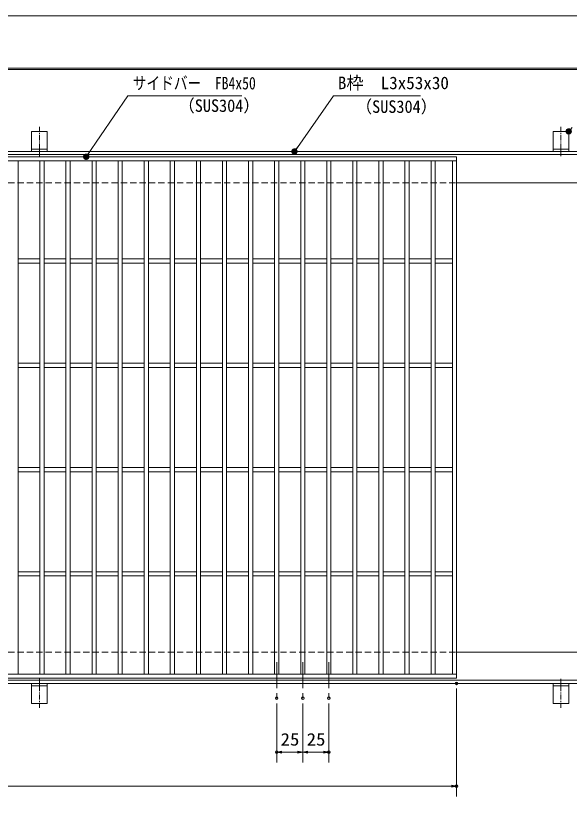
# Model space of a CAD drawing. Units: millimetres, scale not verified. Extents: x -1050 to 1050, y -742 to 742.
# Drawn here: x -218 to 312, y -21 to 742 of the extents above; entities that cross this region are included whole.
import ezdxf
from ezdxf.enums import TextEntityAlignment as Align

# ---------------------------------------------------------------- set-up
doc = ezdxf.new("R2010")
doc.units = ezdxf.units.MM
doc.header["$LTSCALE"] = 5
doc.header["$PDMODE"] = 32
doc.header["$PDSIZE"] = 2.5
doc.linetypes.add('CHAIN1', pattern=[8, 5, -1, 1, -1])
doc.linetypes.add('DASHED1', pattern=[1.8, 1.2, -0.6])
for name, color, linetype, lineweight in [('0-0_7-図\u3000枠', 4, 'Continuous', 9), ('0-1_寸法注釈', 2, 'Continuous', 9), ('0-2_0', 2, 'Continuous', 9), ('0-3_DEFPOINTS', 134, 'Continuous', 9), ('0-4_アンカー', 7, 'Continuous', 9), ('0-5_枠', 7, 'Continuous', 9), ('0-8_蓋', 5, 'Continuous', 9), ('0-9_中心線', 6, 'CHAIN1', 9), ('0-A_溝開口', 4, 'DASHED1', 9)]:
    doc.layers.add(name, color=color, linetype=linetype, lineweight=lineweight)
doc.styles.add('ＭＳ ゴシック', font='')
doc.styles.get('ＭＳ ゴシック').set_extended_font_data('MS Gothic')

# ---------------------------------------------------------------- blocks, each defined once
blk = doc.blocks.new('_OPEN')
at = {"layer": '0-2_0'}
blk.add_line((0, 0), (-5, 0), dxfattribs=at)
blk.add_lwpolyline([(-5, 0.833), (0, 0), (-5, -0.833)], dxfattribs=at)
blk = doc.blocks.new('A$C5D7C781A')
at = {"layer": '0-4_アンカー'}
for p, q in [((0, 118.78), (0, 22.26)), ((0, 118.78), (75, 118.78)), ((75, 118.78), (75, 22.26)), ((75, 33.76), (0, 33.76)), ((0, 22.26), (75, 22.26))]:
    blk.add_line(p, q, dxfattribs=at)
at = {"layer": '0-4_アンカー', "color": 6, "linetype": 'CHAIN1'}
blk.add_line((37.5, 140.11), (37.5, 0), dxfattribs=at)
blk = doc.blocks.new('_Dot')
at = {"layer": '0-2_0'}
for p, q in [((-2.5, 0), (-5, 0)), ((2.445, 0.5), (-2.445, 0.5)), ((1.997, 1.5), (-1.997, 1.5)), ((2.289, -0.995), (-2.289, -0.995)), ((1.499, -1.995), (-1.499, -1.995))]:
    blk.add_line(p, q, dxfattribs=at)
for points in [[(2.5, 0), (2.48, 0.313), (2.421, 0.622), (2.324, 0.92), (2.191, 1.204), (2.023, 1.469), (1.822, 1.711), (1.594, 1.926), (1.34, 2.111), (1.064, 2.262), (0.773, 2.378), (0.468, 2.456), (0.157, 2.495), (-0.157, 2.495), (-0.468, 2.456), (-0.773, 2.378), (-1.064, 2.262), (-1.34, 2.111), (-1.594, 1.926), (-1.822, 1.711), (-2.023, 1.469), (-2.191, 1.204), (-2.324, 0.92), (-2.421, 0.622), (-2.48, 0.313), (-2.5, 0), (0, 0)], [(-2.5, 0), (-2.48, -0.313), (-2.421, -0.622), (-2.324, -0.92), (-2.191, -1.204), (-2.023, -1.469), (-1.822, -1.711), (-1.594, -1.926), (-1.34, -2.111), (-1.064, -2.262), (-0.773, -2.378), (-0.468, -2.456), (-0.157, -2.495), (0.157, -2.495), (0.468, -2.456), (0.773, -2.378), (1.064, -2.262), (1.34, -2.111), (1.594, -1.926), (1.822, -1.711), (2.023, -1.469), (2.191, -1.204), (2.324, -0.92), (2.421, -0.622), (2.48, -0.313), (2.5, 0), (0, 0)]]:
    blk.add_lwpolyline(points, close=True, dxfattribs=at)

msp = doc.modelspace()

# ---------------------------------------------------------------- linework, layer by layer
at = {"layer": '0-0_7-図\u3000枠'}
msp.add_line((-973.75, 691.25), (998.75, 691.25), dxfattribs=at)
msp.add_lwpolyline([(-975, 692.5), (1000, 692.5), (1000, -692.5)], dxfattribs=at)
at = {"layer": '0-1_寸法注釈'}
for p, q in [((204.55, 97.475), (204.55, -6.047)), ((32.05, 83.328), (32.05, 26.522)), ((57.05, 83.328), (57.05, 26.522)), ((57.05, 83.328), (57.05, 26.522)), ((82.05, 83.328), (82.05, 26.522)), ((52.05, 36.522), (37.05, 36.522)), ((62.05, 36.522), (77.05, 36.522)), ((-785.45, 3.953), (199.55, 3.953))]:
    msp.add_line(p, q, dxfattribs=at)
for points in [[(-1.475, 665.749), (-110.699, 665.749), (-149.985, 608.294)], [(169.797, 665.968), (86.447, 665.968), (49.664, 613.288)]]:
    msp.add_lwpolyline(points, dxfattribs=at)
at = {"layer": '0-3_DEFPOINTS'}
msp.add_lwpolyline([(-1050, -742.5), (-1050, 742.5), (1050, 742.5), (1050, -742.5)], close=True, dxfattribs=at)
for p in [(204.55, 102.475), (32.05, 88.328), (57.05, 88.328), (82.05, 88.328), (32.05, 36.522), (82.05, 36.522), (204.55, 3.953)]:
    msp.add_point(p, dxfattribs=at)
at = {"layer": '0-5_枠'}
for p, q in [((-795.45, 612.475), (409.55, 612.475)), ((-792.45, 609.475), (407.714, 609.475)), ((204.55, 582.475), (409.55, 582.475)), ((204.55, 132.475), (409.55, 132.475)), ((-795.45, 102.475), (409.55, 102.475)), ((-792.45, 105.475), (411.386, 105.475))]:
    msp.add_line(p, q, dxfattribs=at)
at = {"layer": '0-8_蓋'}
for p, q in [((204.55, 607.475), (-790.45, 607.475)), ((204.55, 603.475), (-790.45, 603.475)), ((-215.95, 603.475), (-215.95, 111.475)), ((-194.95, 603.475), (-194.95, 111.475)), ((-190.95, 603.475), (-190.95, 111.475)), ((-169.95, 603.475), (-169.95, 111.475)), ((-165.95, 603.475), (-165.95, 111.475)), ((-144.95, 603.475), (-144.95, 111.475)), ((-140.95, 603.475), (-140.95, 111.475)), ((-119.95, 603.475), (-119.95, 111.475)), ((-115.95, 603.475), (-115.95, 111.475)), ((-94.95, 603.475), (-94.95, 111.475)), ((-90.95, 603.475), (-90.95, 111.475)), ((-69.95, 603.475), (-69.95, 111.475)), ((-65.95, 603.475), (-65.95, 111.475)), ((-44.95, 603.475), (-44.95, 111.475)), ((-40.95, 603.475), (-40.95, 111.475)), ((-19.95, 603.475), (-19.95, 111.475)), ((-15.95, 603.475), (-15.95, 111.475)), ((5.05, 603.475), (5.05, 111.475)), ((9.05, 603.475), (9.05, 111.475)), ((30.05, 603.475), (30.05, 111.475)), ((34.05, 603.475), (34.05, 111.475)), ((55.05, 603.475), (55.05, 111.475)), ((59.05, 603.475), (59.05, 111.475)), ((80.05, 603.475), (80.05, 111.475)), ((84.05, 603.475), (84.05, 111.475)), ((105.05, 603.475), (105.05, 111.475)), ((109.05, 603.475), (109.05, 111.475)), ((130.05, 603.475), (130.05, 111.475)), ((134.05, 603.475), (134.05, 111.475)), ((155.05, 603.475), (155.05, 111.475)), ((159.05, 603.475), (159.05, 111.475)), ((180.05, 603.475), (180.05, 111.475)), ((184.05, 603.475), (184.05, 111.475)), ((200.55, 111.475), (200.55, 603.475)), ((204.55, 107.475), (204.55, 607.475)), ((-194.95, 509.475), (-215.95, 509.475)), ((-194.95, 505.475), (-215.95, 505.475)), ((-169.95, 509.475), (-190.95, 509.475)), ((-169.95, 505.475), (-190.95, 505.475)), ((-144.95, 509.475), (-165.95, 509.475)), ((-144.95, 505.475), (-165.95, 505.475)), ((-119.95, 509.475), (-140.95, 509.475)), ((-119.95, 505.475), (-140.95, 505.475)), ((-94.95, 509.475), (-115.95, 509.475)), ((-94.95, 505.475), (-115.95, 505.475)), ((-69.95, 509.475), (-90.95, 509.475)), ((-69.95, 505.475), (-90.95, 505.475)), ((-44.95, 509.475), (-65.95, 509.475)), ((-44.95, 505.475), (-65.95, 505.475)), ((-19.95, 509.475), (-40.95, 509.475)), ((-19.95, 505.475), (-40.95, 505.475)), ((5.05, 509.475), (-15.95, 509.475)), ((5.05, 505.475), (-15.95, 505.475)), ((30.05, 509.475), (9.05, 509.475)), ((30.05, 505.475), (9.05, 505.475)), ((55.05, 509.475), (34.05, 509.475)), ((55.05, 505.475), (34.05, 505.475)), ((80.05, 509.475), (59.05, 509.475)), ((80.05, 505.475), (59.05, 505.475)), ((105.05, 509.475), (84.05, 509.475)), ((105.05, 505.475), (84.05, 505.475)), ((130.05, 509.475), (109.05, 509.475)), ((130.05, 505.475), (109.05, 505.475)), ((155.05, 509.475), (134.05, 509.475)), ((155.05, 505.475), (134.05, 505.475)), ((180.05, 509.475), (159.05, 509.475)), ((180.05, 505.475), (159.05, 505.475)), ((200.55, 509.475), (184.05, 509.475)), ((200.55, 505.475), (184.05, 505.475)), ((-194.95, 409.475), (-215.95, 409.475)), ((-194.95, 405.475), (-215.95, 405.475)), ((-169.95, 409.475), (-190.95, 409.475)), ((-169.95, 405.475), (-190.95, 405.475)), ((-144.95, 409.475), (-165.95, 409.475)), ((-144.95, 405.475), (-165.95, 405.475)), ((-119.95, 409.475), (-140.95, 409.475)), ((-119.95, 405.475), (-140.95, 405.475)), ((-94.95, 409.475), (-115.95, 409.475)), ((-94.95, 405.475), (-115.95, 405.475)), ((-69.95, 409.475), (-90.95, 409.475)), ((-69.95, 405.475), (-90.95, 405.475)), ((-44.95, 409.475), (-65.95, 409.475)), ((-44.95, 405.475), (-65.95, 405.475)), ((-19.95, 409.475), (-40.95, 409.475)), ((-19.95, 405.475), (-40.95, 405.475)), ((5.05, 409.475), (-15.95, 409.475)), ((5.05, 405.475), (-15.95, 405.475)), ((30.05, 409.475), (9.05, 409.475)), ((30.05, 405.475), (9.05, 405.475)), ((55.05, 409.475), (34.05, 409.475)), ((55.05, 405.475), (34.05, 405.475)), ((80.05, 409.475), (59.05, 409.475)), ((80.05, 405.475), (59.05, 405.475)), ((105.05, 409.475), (84.05, 409.475)), ((105.05, 405.475), (84.05, 405.475)), ((130.05, 409.475), (109.05, 409.475)), ((130.05, 405.475), (109.05, 405.475)), ((155.05, 409.475), (134.05, 409.475)), ((155.05, 405.475), (134.05, 405.475)), ((180.05, 409.475), (159.05, 409.475)), ((180.05, 405.475), (159.05, 405.475)), ((200.55, 409.475), (184.05, 409.475)), ((200.55, 405.475), (184.05, 405.475)), ((-194.95, 309.475), (-215.95, 309.475)), ((-194.95, 305.475), (-215.95, 305.475)), ((-169.95, 309.475), (-190.95, 309.475)), ((-169.95, 305.475), (-190.95, 305.475)), ((-144.95, 309.475), (-165.95, 309.475)), ((-144.95, 305.475), (-165.95, 305.475)), ((-119.95, 309.475), (-140.95, 309.475)), ((-119.95, 305.475), (-140.95, 305.475)), ((-94.95, 309.475), (-115.95, 309.475)), ((-94.95, 305.475), (-115.95, 305.475)), ((-69.95, 309.475), (-90.95, 309.475)), ((-69.95, 305.475), (-90.95, 305.475)), ((-44.95, 309.475), (-65.95, 309.475)), ((-44.95, 305.475), (-65.95, 305.475)), ((-19.95, 309.475), (-40.95, 309.475)), ((-19.95, 305.475), (-40.95, 305.475)), ((5.05, 309.475), (-15.95, 309.475)), ((5.05, 305.475), (-15.95, 305.475)), ((30.05, 309.475), (9.05, 309.475)), ((30.05, 305.475), (9.05, 305.475)), ((55.05, 309.475), (34.05, 309.475)), ((55.05, 305.475), (34.05, 305.475)), ((80.05, 309.475), (59.05, 309.475)), ((80.05, 305.475), (59.05, 305.475)), ((105.05, 309.475), (84.05, 309.475)), ((105.05, 305.475), (84.05, 305.475)), ((130.05, 309.475), (109.05, 309.475)), ((130.05, 305.475), (109.05, 305.475)), ((155.05, 309.475), (134.05, 309.475)), ((155.05, 305.475), (134.05, 305.475)), ((180.05, 309.475), (159.05, 309.475)), ((180.05, 305.475), (159.05, 305.475)), ((200.55, 309.475), (184.05, 309.475)), ((200.55, 305.475), (184.05, 305.475)), ((-194.95, 209.475), (-215.95, 209.475)), ((-169.95, 209.475), (-190.95, 209.475)), ((-144.95, 209.475), (-165.95, 209.475)), ((-119.95, 209.475), (-140.95, 209.475)), ((-94.95, 209.475), (-115.95, 209.475)), ((-69.95, 209.475), (-90.95, 209.475)), ((-44.95, 209.475), (-65.95, 209.475)), ((-19.95, 209.475), (-40.95, 209.475)), ((5.05, 209.475), (-15.95, 209.475)), ((30.05, 209.475), (9.05, 209.475)), ((55.05, 209.475), (34.05, 209.475)), ((80.05, 209.475), (59.05, 209.475)), ((105.05, 209.475), (84.05, 209.475)), ((130.05, 209.475), (109.05, 209.475)), ((155.05, 209.475), (134.05, 209.475)), ((180.05, 209.475), (159.05, 209.475)), ((200.55, 209.475), (184.05, 209.475)), ((-194.95, 205.475), (-215.95, 205.475)), ((-169.95, 205.475), (-190.95, 205.475)), ((-144.95, 205.475), (-165.95, 205.475)), ((-119.95, 205.475), (-140.95, 205.475)), ((-94.95, 205.475), (-115.95, 205.475)), ((-69.95, 205.475), (-90.95, 205.475)), ((-44.95, 205.475), (-65.95, 205.475)), ((-19.95, 205.475), (-40.95, 205.475)), ((5.05, 205.475), (-15.95, 205.475)), ((30.05, 205.475), (9.05, 205.475)), ((55.05, 205.475), (34.05, 205.475)), ((80.05, 205.475), (59.05, 205.475)), ((105.05, 205.475), (84.05, 205.475)), ((130.05, 205.475), (109.05, 205.475)), ((155.05, 205.475), (134.05, 205.475)), ((180.05, 205.475), (159.05, 205.475)), ((200.55, 205.475), (184.05, 205.475)), ((-790.45, 111.475), (204.55, 111.475)), ((-790.45, 107.475), (204.55, 107.475))]:
    msp.add_line(p, q, dxfattribs=at)
at = {"layer": '0-9_中心線'}
for p, q in [((32.05, 122.969), (32.05, 88.328)), ((57.05, 122.969), (57.05, 88.328)), ((82.05, 122.969), (82.05, 88.328))]:
    msp.add_line(p, q, dxfattribs=at)
at = {"layer": '0-A_溝開口'}
for p, q in [((-765.45, 582.475), (204.55, 582.475)), ((-765.45, 132.475), (204.55, 132.475))]:
    msp.add_line(p, q, dxfattribs=at)

# ---------------------------------------------------------------- block references
at = {"layer": '0-1_寸法注釈'}
for name, p, rotation in [('_Dot', (312.05, 631.779), 229.33113), ('_Dot', (-150.56, 607.475), 234.96256), ('_Dot', (49.081, 612.475), 234.35189), ('_OPEN', (32.05, 36.522), 180), ('_OPEN', (57.05, 36.522), 180)]:
    msp.add_blockref(name, p, dxfattribs=dict(at, rotation=rotation))
for p in [(57.05, 36.522), (82.05, 36.522), (204.55, 3.953)]:
    msp.add_blockref('_OPEN', p, dxfattribs=at)
at = {"layer": '0-4_アンカー', "xscale": 0.2, "yscale": 0.2}
for p in [(-202.95, 608.023), (297.05, 608.023)]:
    msp.add_blockref('A$C5D7C781A', p, dxfattribs=at)
at = {"layer": '0-4_アンカー', "xscale": -0.2, "yscale": 0.2, "rotation": 180}
for p in [(-202.95, 106.927), (297.05, 106.927)]:
    msp.add_blockref('A$C5D7C781A', p, dxfattribs=at)

# ---------------------------------------------------------------- texts
at = {"layer": '0-1_寸法注釈', "color": 7, "style": 'ＭＳ ゴシック'}
for s, width, p in [('サイドバー\u3000FB4x50', 0.8, (-105.921, 668.436)), ('（SUS304）', 0.95, (-62.079, 646.881)), ('（SUS304）', 0.95, (107.958, 645.919)), ('25', 1.1, (35.817, 39.209)), ('25', 1.1, (60.817, 39.209))]:
    msp.add_text(s, height=12.02, dxfattribs=dict(at, width=width)).set_placement(p, align=Align.BOTTOM_LEFT)
msp.add_text('B枠\u3000L3x53x30', height=12.03, dxfattribs=at).set_placement((90.7, 668.655), align=Align.BOTTOM_LEFT)

doc.saveas('drawing.dxf')
